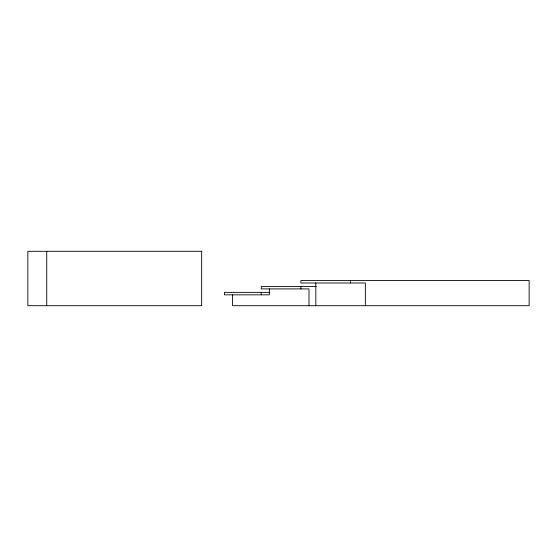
<?xml version="1.0" encoding="UTF-8"?>
<svg xmlns="http://www.w3.org/2000/svg" width="557" height="557" viewBox="0 0 557 557"><rect width="100%" height="100%" fill="white"/><g stroke="black" fill="none" stroke-linecap="round" stroke-linejoin="round"><path stroke-width="0.84" d="M316.334 286.458L261.261 286.458L261.261 288.909L309.003 288.909L309.003 305.696M269.978 292.376L224.471 292.376L224.471 294.834L269.344 294.834L269.344 288.909M365.357 305.696L365.357 282.991L300.919 282.991L300.919 280.533L529.15 280.533L529.15 305.696L232.554 305.696L232.554 294.834M350.437 280.533L350.437 282.991M315.84 282.991L315.84 305.696M300.919 286.458L300.919 288.909M261.261 292.376L261.261 294.834M46.746 251.304L46.746 305.696M201.662 251.304L27.85 251.304L27.85 305.696L201.662 305.696L201.662 251.304"/></g></svg>
